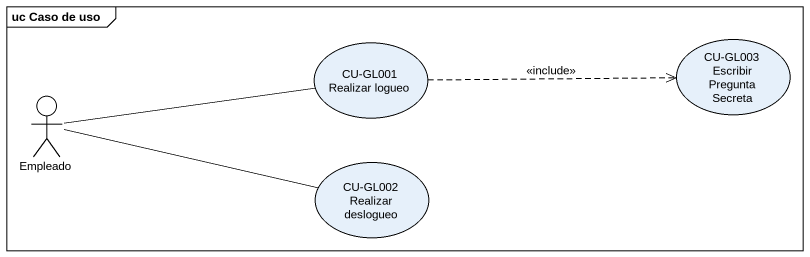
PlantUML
@startuml
mainframe uc Caso de uso
usecase "CU-GL001 Realizar logueo" as CU_GL001_Realizar_logueo
usecase "CU-GL003 Escribir Pregunta Secreta" as CU_GL003_Escribir_Pregunta
actor Empleado
usecase "CU-GL002 Realizar deslogueo" as CU_GL002_Realizar_deslogueo
CU_GL001_Realizar_logueo .right.> CU_GL003_Escribir_Pregunta : <<include>>
Empleado -right- CU_GL001_Realizar_logueo
Empleado -right- CU_GL002_Realizar_deslogueo
@enduml
